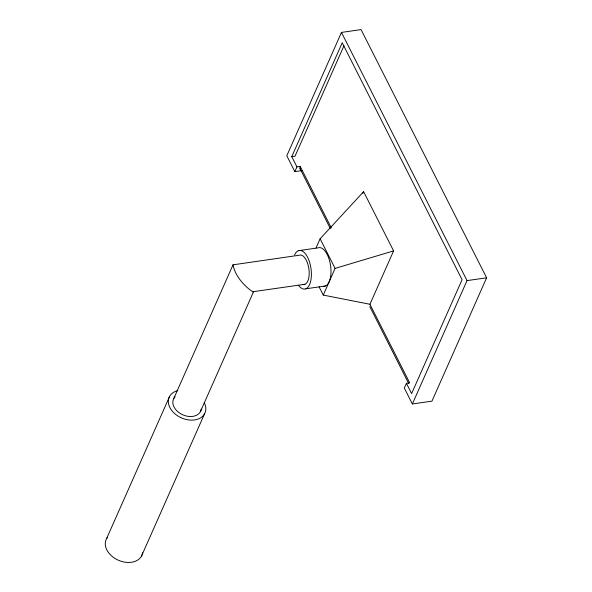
<?xml version="1.0" encoding="UTF-8"?>
<svg xmlns="http://www.w3.org/2000/svg" width="592" height="592" viewBox="0 0 592 592"><rect width="100%" height="100%" fill="white"/><g stroke="black" fill="none" stroke-linecap="round" stroke-linejoin="round"><path stroke-width="0.89" d="M303.156 284.434A14.859 6.838 81.8 0 0 308.906 269.086A14.859 6.838 81.8 0 0 299.256 255.233L233.026 264.824C235.002 275.591 243.689 285.67 252.695 291.76L304.939 284.264M106.553 538.683L169.63 396.351M173.811 398.446L233.026 264.824M316.047 247.959L320.109 238.783L363.629 191.667L393.591 250.897L369.933 304.266L409.694 382.869L406.43 383.335L404.329 388.086L412.365 403.966L431.953 401.154L486.617 277.803L361.068 29.6L341.473 32.412L286.809 155.77L294.838 171.636L301.957 170.607M294.838 171.636L296.94 166.885L291.767 156.665L342.228 42.794L462.071 279.72L411.618 393.584L406.43 383.335M343.996 45.702L295.031 156.192L291.767 156.665M200.355 411.751L253.62 291.545L252.695 291.76M141.466 556.177L204.536 413.845M362.889 193.332L363.629 191.667M369.933 304.266L323.262 295.09L335.087 268.398L393.591 250.897M412.365 403.966L467.029 280.615L341.473 32.412M296.94 166.885L300.203 166.419L331.276 227.839M298.368 250.697L317.956 247.885A19.506 8.976 81.8 0 1 330.506 265.231A19.506 8.976 81.8 0 1 323.876 286.284M305.82 288.8L325.415 285.988M467.029 280.615L486.617 277.803M300.026 168.668L330.269 228.453M369.763 306.515L408.695 383.475M320.109 238.783L335.087 268.398M319.103 286.861L323.262 295.09M201.25 409.116A14.859 10.634 23.9 0 1 182.321 414.615A14.859 10.634 23.9 0 1 175.084 396.758M142.635 552.713A19.543 13.986 23.9 0 1 118.563 560.313A19.543 13.986 23.9 0 1 107.367 537.455M204.262 402.634A19.543 13.986 23.9 0 1 195.182 419.839A19.543 13.986 23.9 0 1 170.466 408.591A19.543 13.986 23.9 0 1 177.822 390.594M294.609 254.937A19.506 8.976 81.8 0 1 306.937 256.047A19.506 8.976 81.8 0 1 310.43 282.169A19.506 8.976 81.8 0 1 298.701 285.61M300.632 169.497A7.43 3.907 -26.8 0 1 300.203 166.419"/></g></svg>
